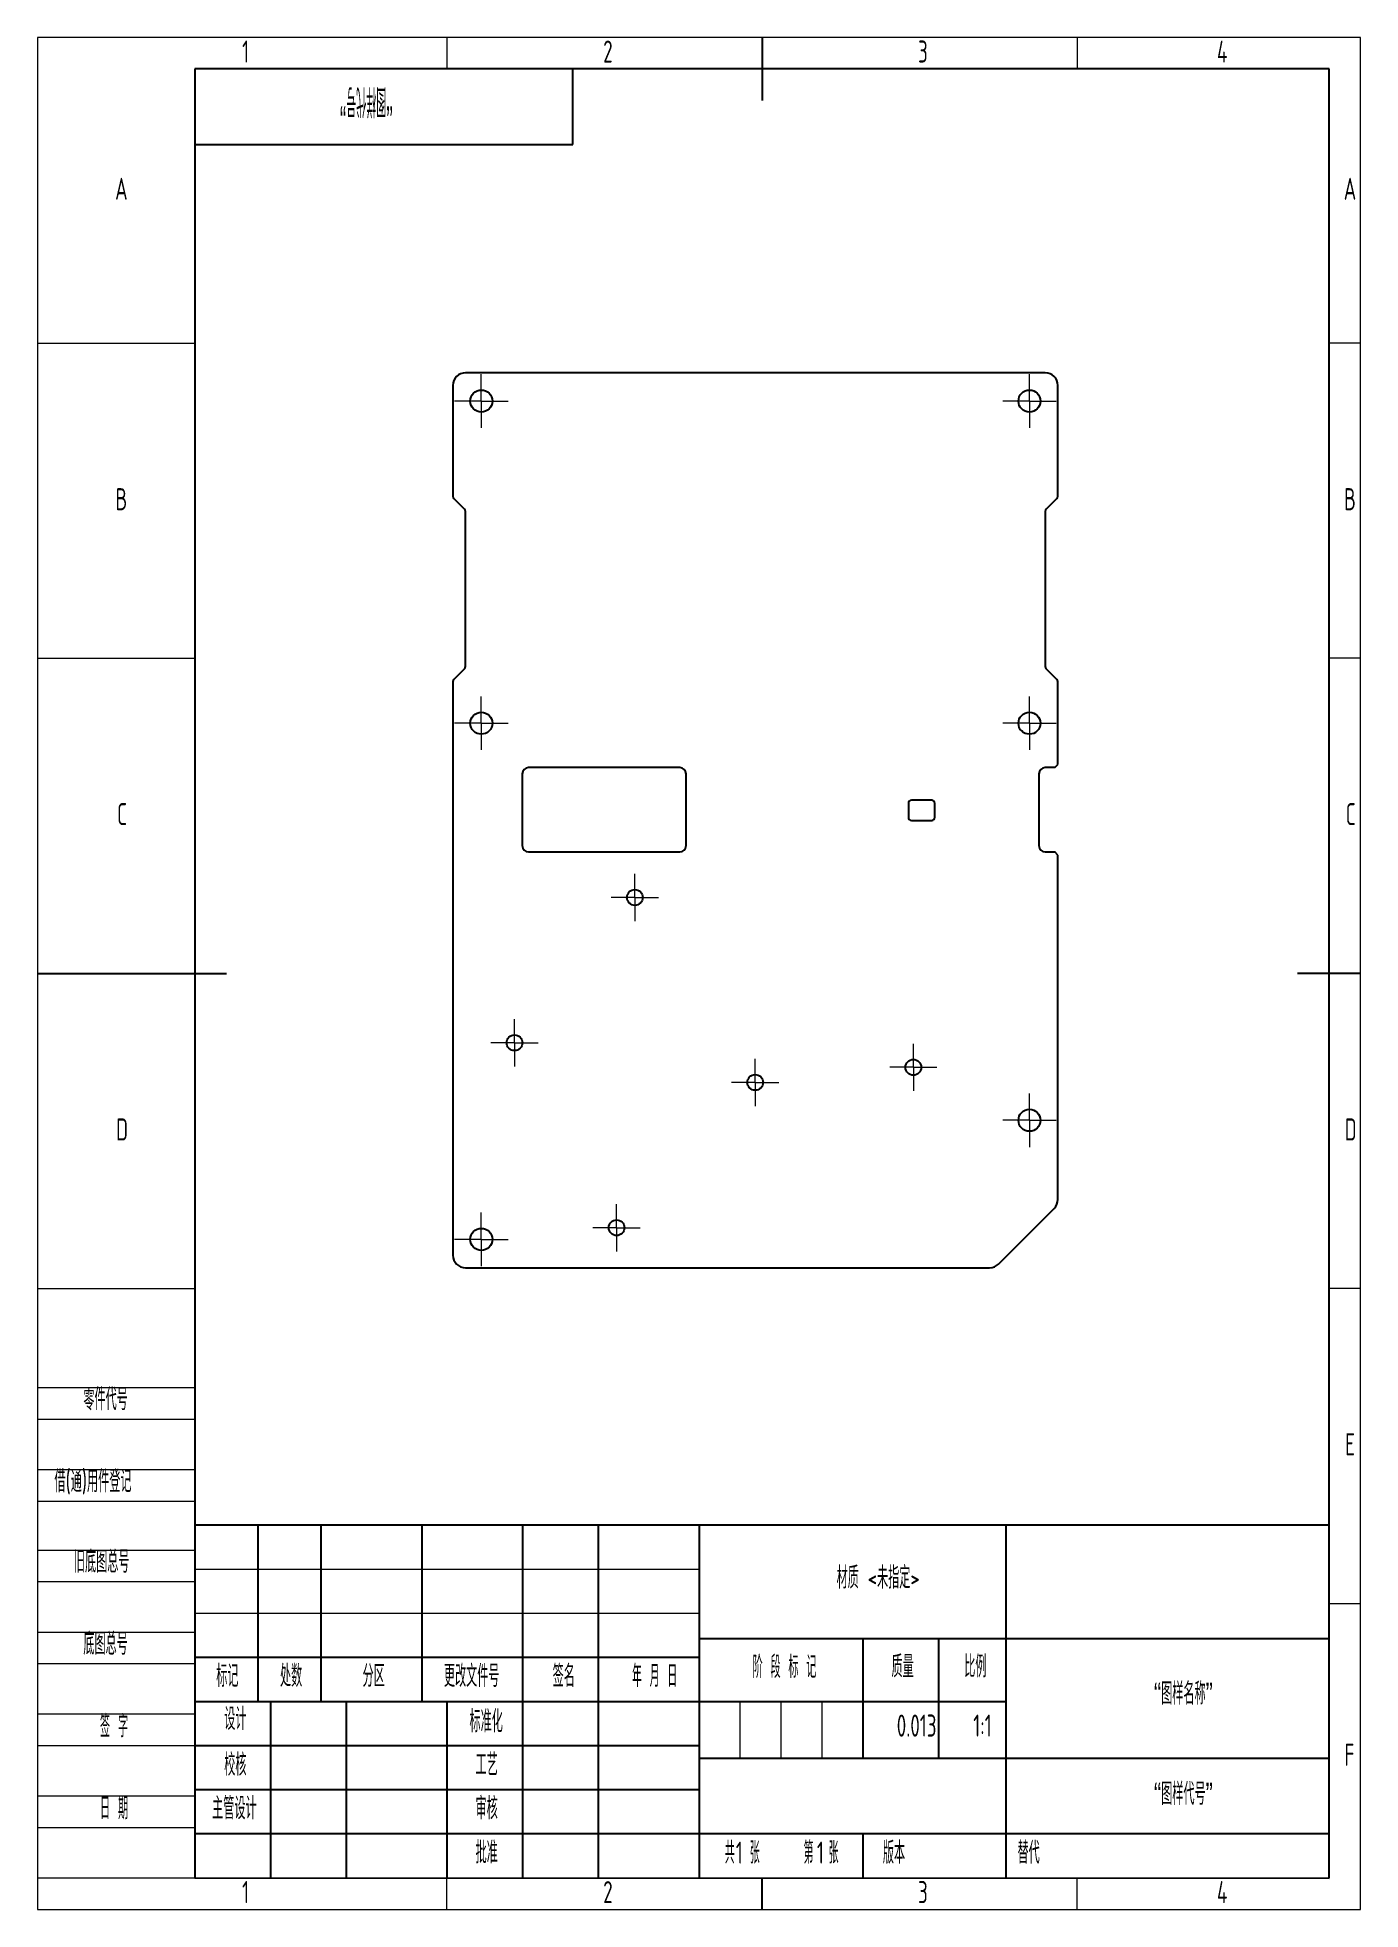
# Model space of a CAD drawing. Header units: millimetres. Extents: x 0 to 210, y 0 to 297.
import ezdxf

# ---------------------------------------------------------------- set-up
doc = ezdxf.new("R2010")
doc.units = ezdxf.units.MM
doc.layers.get('0').update_dxf_attribs({"lineweight": 18})
doc.layers.add('图框', color=7, linetype='Continuous', lineweight=18)
doc.layers.add('尺寸', color=7, linetype='Continuous', lineweight=18)
doc.styles.add('SLDTEXTSTYLE0', font='isocp', dxfattribs={"width": 0.7, "bigfont": 'gbcbig.shx'})
doc.styles.add('SLDTEXTSTYLE1', font='isocp', dxfattribs={"width": 0.62, "bigfont": 'gbcbig.shx'})
doc.styles.add('SLDTEXTSTYLE2', font='isocp', dxfattribs={"width": 0.614286, "bigfont": 'gbcbig.shx'})
doc.styles.add('SLDTEXTSTYLE3', font='isocp', dxfattribs={"width": 0.6, "bigfont": 'gbcbig.shx'})
doc.styles.add('SLDTEXTSTYLE4', font='isocp', dxfattribs={"width": 0.633333, "bigfont": 'gbcbig.shx'})
doc.styles.add('SLDTEXTSTYLE5', font='isocp', dxfattribs={"width": 0.7})
doc.styles.add('SLDTEXTSTYLE6', font='isocp', dxfattribs={"width": 0.49, "bigfont": 'gbcbig.shx'})

# ---------------------------------------------------------------- blocks, each defined once
blk = doc.blocks.new('SW_CENTERMARKSYMBOL_7')
at = {"layer": '尺寸', "color": 0}
for p, q in [((0, 2.5), (0, 3.75)), ((-2.5, 0), (-3.75, 0)), ((0, 0), (-2.5, 0)), ((0, 0), (0, 2.5)), ((0, 0), (0, -2.5)), ((0, 0), (2.5, 0)), ((2.5, 0), (3.75, 0)), ((0, -2.5), (0, -3.75))]:
    blk.add_line(p, q, dxfattribs=at)
blk = doc.blocks.new('SW_CENTERMARKSYMBOL_8')
at = {"layer": '尺寸', "color": 0}
for p, q in [((0, 2.5), (0, 3.75)), ((-2.5, 0), (-3.75, 0)), ((0, 0), (-2.5, 0)), ((0, 0), (0, 2.5)), ((0, 0), (0, -2.5)), ((0, 0), (2.5, 0)), ((2.5, 0), (3.75, 0)), ((0, -2.5), (0, -3.75))]:
    blk.add_line(p, q, dxfattribs=at)
blk = doc.blocks.new('SW_CENTERMARKSYMBOL_9')
at = {"layer": '尺寸', "color": 0}
for p, q in [((0, 2.5), (0, 3.75)), ((-2.5, 0), (-3.75, 0)), ((0, 0), (-2.5, 0)), ((0, 0), (0, 2.5)), ((0, 0), (0, -2.5)), ((0, 0), (2.5, 0)), ((2.5, 0), (3.75, 0)), ((0, -2.5), (0, -3.75))]:
    blk.add_line(p, q, dxfattribs=at)
blk = doc.blocks.new('SW_CENTERMARKSYMBOL_10')
at = {"layer": '尺寸', "color": 0}
for p, q in [((0, 2.5), (0, 3.75)), ((-2.5, 0), (-3.75, 0)), ((0, 0), (-2.5, 0)), ((0, 0), (0, 2.5)), ((0, 0), (0, -2.5)), ((0, 0), (2.5, 0)), ((2.5, 0), (3.75, 0)), ((0, -2.5), (0, -3.75))]:
    blk.add_line(p, q, dxfattribs=at)
blk = doc.blocks.new('SW_CENTERMARKSYMBOL_13')
at = {"layer": '尺寸', "color": 0}
for p, q in [((0, 2.5), (0, 3.75)), ((-2.5, 0), (-3.75, 0)), ((0, 0), (-2.5, 0)), ((0, 0), (0, 2.5)), ((0, 0), (0, -2.5)), ((0, 0), (2.5, 0)), ((2.5, 0), (3.75, 0)), ((0, -2.5), (0, -3.75))]:
    blk.add_line(p, q, dxfattribs=at)
blk = doc.blocks.new('SW_CENTERMARKSYMBOL_14')
at = {"layer": '尺寸', "color": 0}
for p, q in [((0, 2.5), (0, 4.25)), ((-2.5, 0), (-4.25, 0)), ((0, 0), (-2.5, 0)), ((0, 0), (0, 2.5)), ((0, 0), (0, -2.5)), ((0, 0), (2.5, 0)), ((2.5, 0), (4.25, 0)), ((0, -2.5), (0, -4.25))]:
    blk.add_line(p, q, dxfattribs=at)
blk = doc.blocks.new('SW_CENTERMARKSYMBOL_15')
at = {"layer": '尺寸', "color": 0}
for p, q in [((0, 2.5), (0, 4.25)), ((-2.5, 0), (-4.25, 0)), ((0, 0), (-2.5, 0)), ((0, 0), (0, 2.5)), ((0, 0), (0, -2.5)), ((0, 0), (2.5, 0)), ((2.5, 0), (4.25, 0)), ((0, -2.5), (0, -4.25))]:
    blk.add_line(p, q, dxfattribs=at)
blk = doc.blocks.new('SW_CENTERMARKSYMBOL_16')
at = {"layer": '尺寸', "color": 0}
for p, q in [((0, 2.5), (0, 4.25)), ((-2.5, 0), (-4.25, 0)), ((0, 0), (-2.5, 0)), ((0, 0), (0, 2.5)), ((0, 0), (0, -2.5)), ((0, 0), (2.5, 0)), ((2.5, 0), (4.25, 0)), ((0, -2.5), (0, -4.25))]:
    blk.add_line(p, q, dxfattribs=at)
blk = doc.blocks.new('SW_CENTERMARKSYMBOL_17')
at = {"layer": '尺寸', "color": 0}
for p, q in [((0, 2.5), (0, 4.25)), ((-2.5, 0), (-4.25, 0)), ((0, 0), (-2.5, 0)), ((0, 0), (0, 2.5)), ((0, 0), (0, -2.5)), ((0, 0), (2.5, 0)), ((2.5, 0), (4.25, 0)), ((0, -2.5), (0, -4.25))]:
    blk.add_line(p, q, dxfattribs=at)
blk = doc.blocks.new('SW_CENTERMARKSYMBOL_18')
at = {"layer": '尺寸', "color": 0}
for p, q in [((0, 2.5), (0, 4.25)), ((-2.5, 0), (-4.25, 0)), ((0, 0), (-2.5, 0)), ((0, 0), (0, 2.5)), ((0, 0), (0, -2.5)), ((0, 0), (2.5, 0)), ((2.5, 0), (4.25, 0)), ((0, -2.5), (0, -4.25))]:
    blk.add_line(p, q, dxfattribs=at)
blk = doc.blocks.new('SW_CENTERMARKSYMBOL_19')
at = {"layer": '尺寸', "color": 0}
for p, q in [((0, 2.5), (0, 4.25)), ((-2.5, 0), (-4.25, 0)), ((0, 0), (-2.5, 0)), ((0, 0), (0, 2.5)), ((0, 0), (0, -2.5)), ((0, 0), (2.5, 0)), ((2.5, 0), (4.25, 0)), ((0, -2.5), (0, -4.25))]:
    blk.add_line(p, q, dxfattribs=at)

msp = doc.modelspace()

# ---------------------------------------------------------------- linework, layer by layer
at = {"color": 7, "linetype": 'Continuous', "lineweight": 25}
for p, q in [((159.95, 243.8), (67.95, 243.8)), ((65.95, 241.8), (65.95, 224.21)), ((161.95, 224.21), (161.95, 241.8)), ((66.09, 223.85), (67.8, 222.14)), ((160.09, 222.14), (161.8, 223.85)), ((67.95, 197.21), (67.95, 221.79)), ((159.95, 221.79), (159.95, 197.21)), ((67.8, 196.85), (66.09, 195.14)), ((161.8, 195.14), (160.09, 196.85)), ((65.95, 194.79), (65.95, 103.8)), ((161.95, 181.65), (161.95, 194.79)), ((161.45, 181.15), (161.95, 181.65)), ((76.95, 180.15), (76.95, 168.77)), ((101.95, 181.15), (77.95, 181.15)), ((102.95, 168.77), (102.95, 180.15)), ((158.95, 180.15), (158.95, 168.77)), ((161.45, 181.15), (159.95, 181.15)), ((138.23, 175.48), (138.23, 173.28)), ((141.93, 175.98), (138.73, 175.98)), ((142.43, 173.28), (142.43, 175.48)), ((138.73, 172.78), (141.93, 172.78)), ((77.95, 167.77), (101.95, 167.77)), ((159.95, 167.77), (161.45, 167.77)), ((161.95, 167.27), (161.45, 167.77)), ((161.95, 112.63), (161.95, 167.27)), ((152.53, 102.38), (161.36, 111.21)), ((67.95, 101.8), (151.12, 101.8))]:
    msp.add_line(p, q, dxfattribs=at)
for centre, radius in [((70.45, 239.3), 1.75), ((157.45, 239.3), 1.75), ((70.45, 188.2), 1.75), ((157.45, 188.2), 1.75), ((94.82, 160.55), 1.25), ((75.72, 137.5), 1.25), ((139.02, 133.6), 1.25), ((113.92, 131.2), 1.25), ((157.45, 125.2), 1.75), ((70.45, 106.3), 1.75), ((91.92, 108.15), 1.25)]:
    msp.add_circle(centre, radius, dxfattribs=at)
for centre, radius, start, end in [((67.95, 241.8), 2, 90, 180), ((159.95, 241.8), 2, 0, 90), ((66.45, 224.21), 0.5, 180, 225), ((161.45, 224.21), 0.5, 315, 360), ((67.45, 221.79), 0.5, 360, 45), ((160.45, 221.79), 0.5, 135, 180), ((67.45, 197.21), 0.5, 315, 0), ((160.45, 197.21), 0.5, 180, 225), ((66.45, 194.79), 0.5, 135, 180), ((161.45, 194.79), 0.5, 0, 45), ((77.95, 180.15), 1, 90, 180), ((101.95, 180.15), 1, 0, 90), ((159.95, 180.15), 1, 90, 180), ((138.73, 175.48), 0.5, 90, 180), ((141.93, 175.48), 0.5, 360, 90), ((138.73, 173.28), 0.5, 180, 270), ((141.93, 173.28), 0.5, 270, 0), ((77.95, 168.77), 1, 180, 270), ((101.95, 168.77), 1, 270, 0), ((159.95, 168.77), 1, 180, 270), ((159.95, 112.63), 2, 315, 0), ((67.95, 103.8), 2, 180, 270), ((151.12, 103.8), 2, 270, 315)]:
    msp.add_arc(centre, radius, start, end, dxfattribs=at)
at = {"layer": '图框'}
for p, q in [((210, 297), (0, 297)), ((0, 297), (0, 0)), ((65, 297), (65, 292)), ((165, 297), (165, 292)), ((210, 0), (210, 297)), ((0, 248.5), (25, 248.5)), ((210, 248.5), (205, 248.5)), ((0, 198.5), (25, 198.5)), ((210, 198.5), (205, 198.5)), ((0, 98.5), (25, 98.5)), ((210, 98.5), (205, 98.5)), ((0, 82.79), (25, 82.79)), ((0, 77.79), (25, 77.79)), ((0, 69.79), (25, 69.79)), ((0, 64.79), (25, 64.79)), ((25.01, 61.02), (25, 5.02)), ((0, 57), (25, 57)), ((25, 54), (105, 54)), ((0, 52), (25, 52)), ((210, 48.5), (205, 48.5)), ((25, 47), (105, 47)), ((0, 44), (25, 44)), ((0, 39), (25, 39)), ((111.5, 33), (111.5, 24)), ((118, 33), (118, 24)), ((124.5, 33), (124.5, 24)), ((0, 31), (25, 31)), ((0, 26), (25, 26)), ((0, 18), (25, 18)), ((0, 13), (25, 13)), ((0, 5.03), (25, 5.02)), ((65, -0.03), (65, 4.97)), ((153.69, 5), (153.69, 4.99)), ((165, -0.03), (165, 4.98)), ((0, -0.03), (210, -0.03))]:
    msp.add_line(p, q, dxfattribs=at)
at = {"layer": '图框', "lineweight": 25}
for p, q in [((115, 297), (115, 287)), ((205, 292), (25, 292)), ((25, 292), (25, 5)), ((85, 280), (85, 292)), ((205, 4.97), (205, 292)), ((25, 280), (85, 280)), ((0, 148.5), (30, 148.5)), ((210, 148.5), (200, 148.5)), ((25, 61), (205, 61)), ((35, 61), (35, 33)), ((45, 61), (45, 33)), ((61, 61), (61, 33)), ((77, 61), (77, 5)), ((89, 61), (89, 5)), ((105, 61), (105, 5)), ((153.69, 60.99), (153.69, 5)), ((105, 43), (205, 43)), ((131, 43), (131, 24)), ((143, 43), (143, 24)), ((25, 40), (105, 40)), ((25, 33), (105, 33)), ((37, 33), (37, 5)), ((49, 33), (49, 5)), ((65, 32.97), (65, 4.97)), ((105.01, 32.99), (153.69, 32.99)), ((25, 26), (105, 26)), ((105, 24), (205, 24)), ((25, 19), (105, 19)), ((25, 12.02), (105, 12.02)), ((105, 12.02), (205, 12.05)), ((131, 12.03), (131, 4.99)), ((25, 5.02), (205, 4.97)), ((115, -0.03), (115, 5))]:
    msp.add_line(p, q, dxfattribs=at)

# ---------------------------------------------------------------- block references
at = {"layer": '尺寸'}
for name, p in [('SW_CENTERMARKSYMBOL_15', (70.45, 239.3)), ('SW_CENTERMARKSYMBOL_16', (157.45, 239.3)), ('SW_CENTERMARKSYMBOL_18', (70.45, 188.2)), ('SW_CENTERMARKSYMBOL_17', (157.45, 188.2)), ('SW_CENTERMARKSYMBOL_10', (94.82, 160.55)), ('SW_CENTERMARKSYMBOL_7', (75.72, 137.5)), ('SW_CENTERMARKSYMBOL_9', (139.02, 133.6)), ('SW_CENTERMARKSYMBOL_8', (113.92, 131.2)), ('SW_CENTERMARKSYMBOL_14', (157.45, 125.2)), ('SW_CENTERMARKSYMBOL_19', (70.45, 106.3)), ('SW_CENTERMARKSYMBOL_13', (91.92, 108.15))]:
    msp.add_blockref(name, p, dxfattribs=at)

# ---------------------------------------------------------------- texts
at = {"layer": '图框', "insert": (52.19, 284.61), "char_height": 4.5, "width": 21.4733, "attachment_point": 2, "rotation": 180, "style": 'SLDTEXTSTYLE6'}
msp.add_mtext('“图样代号”', dxfattribs=at)
at = {"layer": '图框', "char_height": 3.5}
for s, insert, width, attachment_point, style in [('A', (13.32, 274.74), 2.8, 2, 'SLDTEXTSTYLE5'), ('A', (208.32, 274.74), 2.8, 2, 'SLDTEXTSTYLE5'), ('B', (13.32, 225.49), 2.45, 2, 'SLDTEXTSTYLE5'), ('B', (208.32, 225.49), 2.45, 2, 'SLDTEXTSTYLE5'), ('C', (13.43, 175.53), 2.45, 2, 'SLDTEXTSTYLE5'), ('C', (208.43, 175.53), 2.45, 2, 'SLDTEXTSTYLE5'), ('D', (13.43, 125.49), 2.45, 2, 'SLDTEXTSTYLE5'), ('D', (208.43, 125.49), 2.45, 2, 'SLDTEXTSTYLE5'), ('零件代号', (7.29, 82.7), 19.2325, 1, 'SLDTEXTSTYLE0'), ('E', (208.32, 75.53), 2.1, 2, 'SLDTEXTSTYLE5'), ('借(通)用件登记', (2.7, 69.68), 32.4508, 1, 'SLDTEXTSTYLE0'), ('旧底图总号', (5.79, 56.91), 23.275, 1, 'SLDTEXTSTYLE0'), ('底图总号', (7.29, 43.89), 18.9467, 1, 'SLDTEXTSTYLE0'), ('标记', (30.14, 38.79), 9.5142, 2, 'SLDTEXTSTYLE0'), ('处数', (40.26, 38.79), 9.3508, 2, 'SLDTEXTSTYLE0'), ('分区', (53.37, 38.79), 9.3508, 2, 'SLDTEXTSTYLE0'), ('更改文件号', (68.92, 38.79), 23.9283, 2, 'SLDTEXTSTYLE0'), ('签名', (83.54, 38.79), 8.9833, 2, 'SLDTEXTSTYLE0'), ('年 月 日', (97.96, 38.79), 17.3342, 2, 'SLDTEXTSTYLE1'), ('阶 段 标 记', (118.57, 40.22), 24.9195, 2, 'SLDTEXTSTYLE2'), ('质量', (137.32, 40.29), 9.1875, 2, 'SLDTEXTSTYLE0'), ('比例', (148.86, 40.29), 8.7792, 2, 'SLDTEXTSTYLE0'), ('签 字', (12.16, 30.81), 11.0147, 2, 'SLDTEXTSTYLE4'), ('设计', (31.41, 31.97), 9.2692, 2, 'SLDTEXTSTYLE0'), ('标准化', (71.22, 31.59), 14.455, 2, 'SLDTEXTSTYLE0'), ('0.013', (139.54, 30.91), 12.6, 2, 'SLDTEXTSTYLE5'), ('1:1', (149.99, 30.91), 4.9, 2, 'SLDTEXTSTYLE5'), ('校核', (31.41, 24.7), 9.3917, 2, 'SLDTEXTSTYLE0'), ('工艺', (71.3, 24.7), 8.8608, 2, 'SLDTEXTSTYLE0'), ('F', (208.22, 26.28), 2.1, 2, 'SLDTEXTSTYLE5'), ('日 期', (12.16, 17.79), 10.2389, 2, 'SLDTEXTSTYLE4'), ('主管设计', (31.26, 17.79), 18.865, 2, 'SLDTEXTSTYLE0'), ('审核', (71.3, 17.8), 9.065, 2, 'SLDTEXTSTYLE0'), ('批准', (71.3, 10.78), 9.1875, 2, 'SLDTEXTSTYLE0'), ('共  张', (111.86, 10.75), 13.275, 2, 'SLDTEXTSTYLE3'), ('1', (110.85, 10.75), 1.4, 1, 'SLDTEXTSTYLE5'), ('第  张', (124.37, 10.75), 13.24, 2, 'SLDTEXTSTYLE3'), ('1', (123.72, 10.75), 1.4, 1, 'SLDTEXTSTYLE5'), ('版本', (135.95, 10.75), 9.7592, 2, 'SLDTEXTSTYLE0'), ('替代', (155.55, 10.75), 9.5142, 1, 'SLDTEXTSTYLE0'), ('1', (33.04, 4.49), 1.4, 2, 'SLDTEXTSTYLE5'), ('2', (90.54, 4.49), 2.45, 2, 'SLDTEXTSTYLE5'), ('3', (140.54, 4.49), 2.1, 2, 'SLDTEXTSTYLE5'), ('4', (188.04, 4.49), 2.45, 2, 'SLDTEXTSTYLE5')]:
    msp.add_mtext(s, dxfattribs=dict(at, insert=insert, width=width, attachment_point=attachment_point, style=style))
at = {"layer": '尺寸', "char_height": 3.5, "attachment_point": 2}
for s, insert, width, style in [('1', (33.04, 296.51), 1.4, 'SLDTEXTSTYLE5'), ('2', (90.54, 296.51), 2.45, 'SLDTEXTSTYLE5'), ('3', (140.54, 296.51), 2.1, 'SLDTEXTSTYLE5'), ('4', (188.04, 296.51), 2.45, 'SLDTEXTSTYLE5'), ('材质 <未指定>', (133.44, 54.4), 32.655, 'SLDTEXTSTYLE0'), ('“图样名称”', (181.88, 35.99), 23.8592, 'SLDTEXTSTYLE0'), ('“图样代号”', (181.88, 20.08), 23.8592, 'SLDTEXTSTYLE0')]:
    msp.add_mtext(s, dxfattribs=dict(at, insert=insert, width=width, style=style))

doc.saveas('drawing.dxf')
